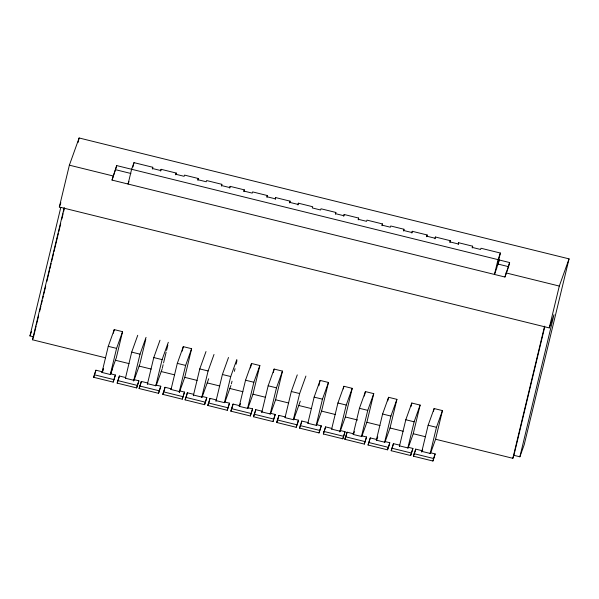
<?xml version="1.0" encoding="UTF-8"?>
<svg xmlns="http://www.w3.org/2000/svg" width="599" height="599" viewBox="0 0 599 599"><rect width="100%" height="100%" fill="white"/><g stroke="black" fill="none" stroke-linecap="round" stroke-linejoin="round"><path stroke-width="0.9" d="M519.872 456.797L553.993 314.692L549.253 327.915L59.323 207.029L69.372 165.174L79.128 137.98L569.05 258.865L524.207 444.705L519.872 456.797L513.912 455.33L512.849 458.302L435.578 439.239L430.711 452.807M36.157 325.946L33.551 336.803L29.95 335.919L60.806 207.389M78.035 142.525L79.128 137.98M105.559 357.813L32.481 339.783L64.213 207.628M36.591 324.134L38.546 315.987M39.631 311.458L40.942 306.029M41.376 304.217L42.244 300.601M42.679 298.789L43.33 296.071M43.764 294.266L45.719 286.12M46.804 281.59L49.41 270.733M49.844 268.921L51.155 263.485M51.589 261.681L53.543 253.534M53.977 251.722L58.32 233.617M58.754 231.806L60.716 223.667M61.802 219.137L63.105 213.708M63.539 211.896L64.407 208.272M508.341 267.491L504.927 277.023L112.028 180.082L116.73 165.601L498.024 259.637L500.39 253.04L480.997 248.256L480.563 249.461L472.244 247.402L472.671 246.204L458.669 242.745L458.235 243.95L449.909 241.899L450.343 240.693L435.451 237.017L435.016 238.222L426.698 236.171L427.132 234.965L412.292 231.304L411.857 232.509L403.531 230.45L403.966 229.245L390.773 225.995L390.338 227.201L382.02 225.142L382.447 223.936L366.992 220.125L366.566 221.331L358.239 219.279L358.674 218.073L344.17 214.494L343.736 215.7L335.41 213.641L335.844 212.443L321.012 208.781L320.585 209.987L312.259 207.928L312.693 206.73L298.392 203.196L297.958 204.401L289.639 202.35L290.073 201.144L275.69 197.595L275.255 198.801L266.937 196.749L267.364 195.544L252.636 191.905L252.201 193.11L243.875 191.059L244.31 189.853L230.166 186.364L229.731 187.569L221.413 185.518L221.84 184.312L206.64 180.561L206.206 181.767L197.887 179.707L198.314 178.502L184.559 175.11L184.125 176.316L175.807 174.264L176.233 173.059L161.116 169.322L160.682 170.528L152.356 168.476L152.79 167.271L133.989 162.636L131.63 169.232L128.074 184.035L128.957 181.564M112.028 180.082L116.73 165.601M132.948 166.986L133.989 162.636M110.553 373.813L115.397 375.011L113.159 382.102L93.676 377.303L95.922 370.204L102.234 371.762M95.922 370.204L93.676 377.303M101.987 372.443L108.254 346.327L114.252 329.607L122.57 331.666L116.303 357.783L110.306 374.502L101.987 372.443L103.417 368.452M152.363 169.053L152.79 167.271M113.383 333.209L114.252 329.607M110.306 374.502L116.58 348.386L122.57 331.666M112.627 368.026L110.837 373.866M160.689 171.104L161.116 169.322M113.159 382.102L115.397 375.011M137.733 335.29L131.698 352.115L125.431 378.231L133.787 380.313L134.034 379.624L138.878 380.822L136.632 387.92L117.157 383.113L119.403 376.015L125.708 377.572L125.461 378.261M119.403 376.015L117.157 383.113M175.807 174.833L176.233 173.059M133.577 381.024L140.024 354.166L146.051 337.349M139.994 363.421L145.797 339.244M136.632 387.92L138.878 380.822M155.703 385.719L155.95 385.037L160.794 386.228L158.548 393.326L139.073 388.519L141.319 381.428L147.624 382.978L147.384 383.667L155.83 385.734L156.069 385.067M140.713 383.959L141.319 381.428M147.332 384.423L153.778 357.566L159.993 340.239M197.887 180.284L198.314 178.502M155.83 385.734L162.104 359.617L168.312 342.291M162.269 368.31L163.13 364.731M163.564 362.942L166.14 352.197M166.567 350.408L167.862 345.039M158.548 393.326L160.794 386.228M179.386 392.308L184.747 377.348L191.62 348.7L183.301 346.649L177.304 363.368L171.037 389.485L179.415 391.574L179.663 390.885L184.507 392.083L182.261 399.174L162.786 394.374L165.032 387.276L171.336 388.833L171.089 389.515M164.628 388.961L165.032 387.276M221.413 186.087L221.84 184.312M182.223 351.126L183.301 346.649M179.183 392.278L185.63 365.42L191.62 348.7M229.739 188.146L230.166 186.364M182.261 399.174L184.507 392.083M201.736 397.077L201.975 396.396L206.82 397.586L204.581 404.684L185.106 399.877L187.345 392.779L193.657 394.337L193.41 395.026L201.826 397.085L202.065 396.411M186.738 395.318L187.345 392.779M193.327 395.767L199.774 368.909L206.004 351.546M243.883 191.635L244.31 189.853M201.826 397.085L208.1 370.968L214.015 354.466M204.581 404.684L206.82 397.586M224.64 401.981L229.484 403.179L227.246 410.278L207.771 405.471L210.009 398.372L216.321 399.93L216.074 400.619L224.453 402.663L224.692 401.996M209.605 400.065L210.009 398.372M215.954 401.352L222.401 374.495L228.504 357.476M266.937 197.326L267.364 195.544M224.453 402.663L230.727 376.546L236.83 359.527M275.263 199.377L275.69 197.595M231.386 383.877L232.03 381.189M234.396 371.343L235.04 368.655M236.111 364.177L236.972 360.598M227.246 410.278L229.484 403.179M247.484 408.368L247.731 407.679L252.576 408.877L250.33 415.968L230.855 411.169L233.093 404.07L239.405 405.628L239.158 406.309L247.589 408.376L247.829 407.702M233.093 404.07L230.855 411.169M239.301 406.167L245.538 380.2L251.528 363.481L259.854 365.54L252.973 394.187L247.821 408.548M289.639 202.926L290.073 201.144M250.457 367.958L251.528 363.481M247.589 408.376L253.856 382.259L259.854 365.54M297.965 204.978L298.392 203.196M250.33 415.968L252.576 408.877M270.142 413.954L270.381 413.273L275.226 414.463L272.987 421.561L253.512 416.754L255.751 409.664L262.062 411.221L261.815 411.902L270.209 413.954L270.449 413.288M255.144 412.194L255.751 409.664M261.711 412.644L268.157 385.786L274.147 369.066L282.473 371.118L275.592 399.765L270.748 413.288M273.294 372.645L274.147 369.066M270.209 413.954L276.476 387.838L282.473 371.118M272.987 421.561L275.226 414.463M276.723 422.482L278.962 415.392L285.274 416.941L285.027 417.63L293.353 419.682L293.6 419.001L298.437 420.191L297.83 422.729L296.198 427.289L276.723 422.482L278.962 415.392M285.079 417.458L291.309 391.499L297.269 374.884M335.418 214.217L335.844 212.443M293.36 419.667L299.635 393.55L305.902 376.06M343.744 216.269L344.17 214.494M296.198 427.289L298.437 420.191M299.56 428.12L301.799 421.022L308.103 422.58L307.864 423.261L316.19 425.32L316.429 424.631L321.274 425.829L319.035 432.927L299.56 428.12L300.923 424.317M301.192 423.553L301.799 421.022M307.864 423.246L314.138 397.13L320.128 380.41L328.454 382.462L321.573 411.109L316.527 425.193M358.247 219.848L358.674 218.073M318.84 385.778L320.128 380.41M316.227 425.148L322.457 399.181L328.454 382.462M319.035 432.927L321.274 425.829M340.307 431.055L345.353 416.979L352.234 388.332L343.908 386.28L337.918 403L331.644 429.116L339.977 431.19L340.225 430.501L345.069 431.699L342.83 438.797L323.348 433.99L325.594 426.892L331.906 428.45L331.659 429.139M325.594 426.892L323.348 433.99M382.02 225.718L382.447 223.936M343.264 388.961L343.908 386.28M339.79 431.909L346.237 405.051L352.234 388.332M342.83 438.797L345.069 431.699M344.829 439.292L347.076 432.193L353.38 433.751L353.133 434.432L361.482 436.476L361.721 435.81L366.551 437L364.304 444.091L344.829 439.292L346.469 434.724M346.671 433.878L347.076 432.193M353.2 434.268L359.43 408.308L365.427 391.589L373.746 393.64L366.873 422.288L361.721 436.649M403.539 231.027L403.966 229.245M364.349 396.059L365.427 391.589M361.482 436.476L367.756 410.36L373.746 393.64M411.865 233.078L412.292 231.304M364.304 444.091L366.551 437M368.056 445.02L370.294 437.921L376.606 439.479L376.359 440.168L384.685 442.219L384.925 441.53L389.769 442.728L389.163 445.259L387.531 449.827L368.056 445.02L370.294 437.921M376.322 440.138L382.596 414.021L388.586 397.302L396.912 399.353L390.031 428L384.985 442.084M426.698 236.74L427.132 234.965M387.725 400.881L388.586 397.302M384.685 442.04L390.915 416.073L396.912 399.353M435.024 238.799L435.451 237.017M387.531 449.827L389.769 442.728M407.822 447.925L408.099 447.251L412.906 448.441L410.667 455.532L391.192 450.725L393.431 443.634L399.743 445.192L399.496 445.873L407.859 447.917L414.134 421.801L420.124 405.081L411.805 403.03L405.808 419.749L399.361 446.607M392.824 446.165L393.431 443.634M449.916 242.468L450.343 240.693M410.944 406.609L411.805 403.03M458.242 244.527L458.669 242.745M408.099 448.097L413.25 433.728L420.124 405.081M410.667 455.532L412.906 448.441M430.067 453.413L430.307 452.732L435.151 453.93L432.912 461.02L413.437 456.213L415.676 449.123L421.988 450.68L421.741 451.361L430.194 453.428L430.426 452.762M415.07 451.653L415.676 449.123M421.689 452.118L428.135 425.26L434.133 408.54L442.451 410.592L435.578 439.239M472.244 247.979L472.671 246.204M433.489 411.221L434.133 408.54M430.194 453.428L436.461 427.312L442.451 410.592M432.912 461.02L435.151 453.93M498.024 259.637L494.467 274.447L496.833 267.85L500.39 253.04M498.173 264.099L499.169 259.966L509.629 262.549L508.544 266.667L498.173 264.099L497.889 264.908L499.169 259.966M504.927 277.023L509.629 262.549M512.849 458.302L544.573 326.156M513.912 455.33L544.768 326.799M549.253 327.915L559.301 286.06L569.05 258.865M59.323 207.029L60.858 202.762M29.95 335.919L31.515 331.554M32.481 339.783L33.282 337.551M102.219 372.638L103.402 369.328M134.094 380.178L139.777 364.312M139.073 388.519L140.436 384.715M156.376 385.06L162.059 369.209M162.786 394.374L164.418 389.807M171.037 389.485L171.277 388.818M185.106 399.877L186.469 396.074M202.065 397.257L208.707 378.733M207.771 405.471L209.403 400.903M224.992 401.996L230.907 385.509M239.6 406.212L240.551 403.569M253.512 416.754L254.874 412.951M293.6 419.839L300.286 401.195M353.5 434.312L354.443 431.677M376.561 440.31L377.774 436.933M391.192 450.725L392.555 446.921M413.437 456.213L414.8 452.417M422.13 451.481L422.707 449.864M115.742 169.734L130.889 173.478M69.372 165.174L113.024 175.949M505.915 272.889L559.301 286.06M108.254 346.327L116.58 348.386M131.698 352.115L140.024 354.166M153.778 357.566L162.104 359.617M177.304 363.368L185.63 365.42M199.774 368.909L208.1 370.968M222.401 374.495L230.727 376.546M245.538 380.2L253.856 382.259M268.157 385.786L276.476 387.838M291.309 391.499L299.635 393.55M314.138 397.13L322.457 399.181M337.918 403L346.237 405.051M359.43 408.308L367.756 410.36M382.596 414.021L390.915 416.073M405.808 419.749L414.134 421.801M428.135 425.26L436.461 427.312M115.48 360.261L129.01 363.6M139.14 366.094L151.18 369.066M161.221 371.545L174.631 374.854M184.747 377.348L197.123 380.402M207.217 382.896L219.728 385.981M229.844 388.474L242.909 391.701M252.973 394.187L265.484 397.272M275.592 399.765L288.681 402.992M298.751 405.478L311.443 408.608M321.573 411.109L335.313 414.501M345.353 416.979L357.67 420.019M366.873 422.288L379.961 425.515M390.031 428L403.172 431.243M413.25 433.728L425.5 436.753M94.29 374.764L113.765 379.571M117.763 380.582L137.238 385.389M139.679 385.988L159.162 390.795M163.392 391.836L182.867 396.643M185.712 397.347L205.187 402.154M208.377 402.94L227.852 407.747M231.461 408.638L250.936 413.437M254.118 414.223L273.593 419.03M277.33 419.951L296.805 424.758M300.166 425.589L319.641 430.389M323.962 431.46L343.437 436.259M345.436 436.753L364.911 441.56M368.662 442.489L388.137 447.296M391.798 448.194L411.273 453.001M414.044 453.683L433.519 458.49"/></g></svg>
